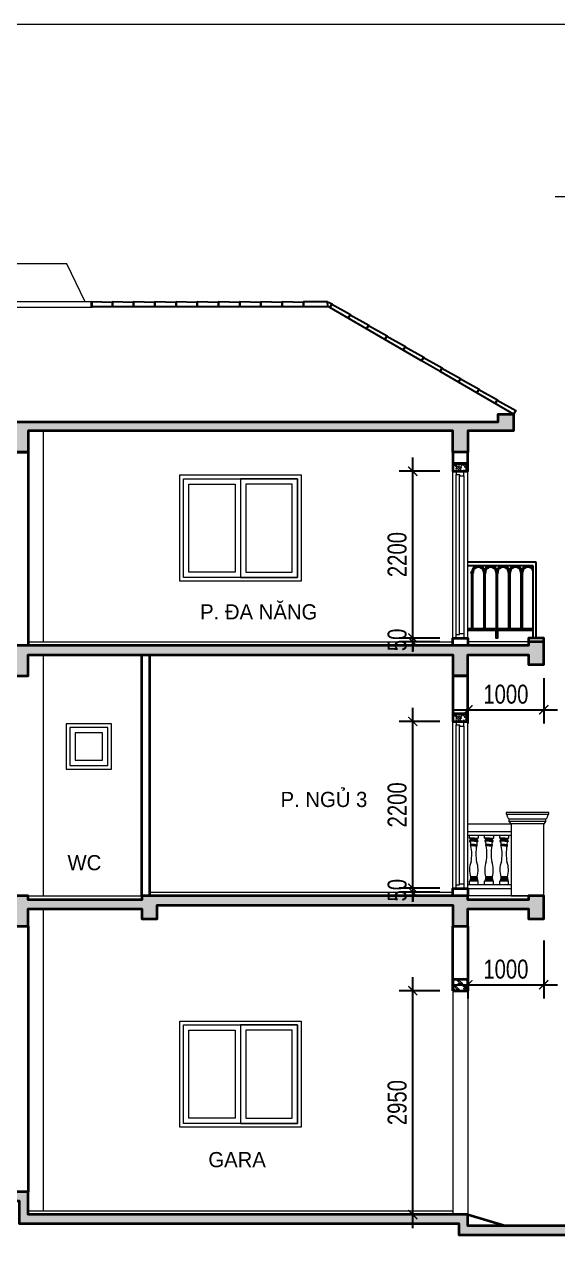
# Model space of a CAD drawing. Header units: millimetres. Extents: x 33748 to 451939, y -263262 to 62681.
# Drawn here: x 415701 to 422734, y -246383 to -230322 of the extents above; entities that cross this region are included whole.
import ezdxf

# ---------------------------------------------------------------- set-up
doc = ezdxf.new("R2010")
doc.units = ezdxf.units.MM
doc.header["$PDMODE"] = 98
doc.layers.get('Defpoints').update_dxf_attribs({"color": 202, "lineweight": 13})
for name, color, linetype, lineweight in [('-CONCRETE', 1, 'Continuous', 35), ('-DOOR', 137, 'Continuous', 9), ('-HATCH', 8, 'Continuous', 5), ('-LINE1', 7, 'Continuous', 18), ('-LINE2', 252, 'Continuous', 9), ('-WALL', 4, 'Continuous', 35), ('A72', 9, 'Continuous', 5)]:
    doc.layers.add(name, color=color, linetype=linetype, lineweight=lineweight)
for name, color, linetype in [('-HATCH CONCRETE', 54, 'Continuous'), ('12. NET DIM', 9, 'Continuous'), ('13. NET HATCH', 252, 'Continuous'), ('TEXT25', 2, 'Continuous')]:
    doc.layers.add(name, color=color, linetype=linetype)
doc.styles.add('AVANH', font='', dxfattribs={"width": 0.8})
doc.styles.add('SVN_AVO_thuong', font='')
doc.styles.add('X-ALL-SECTION$0$ROMANS', font='arial.ttf')
doc.styles.get('AVANH').set_extended_font_data('.VnAvantH')
doc.styles.get('SVN_AVO_thuong').set_extended_font_data('SVN-Avo')
doc.dimstyles.new('C_100A3', dxfattribs={"dimscale": 100, "dimtxt": 2.5, "dimasz": 1.2, "dimexe": 1.8, "dimexo": 0, "dimgap": 0.75, "dimtad": 1, "dimdec": 0, "dimzin": 0, "dimdsep": 46, "dimtxsty": 'AVANH', "dimblk": 'ARCHTICK', "dimcen": 0, "dimdle": 1.8, "dimclrd": 256, "dimclre": 256, "dimclrt": 7, "dimadec": 0, "dimazin": 0, "dimtfac": 0.0001, "dimtdec": 0, "dimtix": 1, "dimtmove": 2, "dimatfit": 3, "dimldrblk": 'ARCHTICK', "dimfxl": 1.8, "dimtolj": 1, "dimtzin": 0, "dimarcsym": 0})
doc.dimstyles.new('X-ALL-SECTION$0$ARROWS', dxfattribs={"dimscale": 100, "dimtxt": 2, "dimasz": 1, "dimexe": 2, "dimexo": 5, "dimgap": 1, "dimtad": 1, "dimdec": 0, "dimzin": 0, "dimdsep": 46, "dimtxsty": 'X-ALL-SECTION$0$ROMANS', "dimblk": 'X-ALL-SECTION$0$ARROWS', "dimcen": 0, "dimclrd": 256, "dimclre": 256, "dimclrt": 256, "dimazin": 0, "dimtfac": 0.5, "dimtdec": 0, "dimtofl": 0, "dimtmove": 2, "dimatfit": 3, "dimldrblk": 'X-ALL-SECTION$0$ARROWS', "dimfxl": 1, "dimtolj": 1, "dimtzin": 0, "dimlwd": -1, "dimlwe": -1, "dimarcsym": 0})

# ---------------------------------------------------------------- blocks, each defined once
blk = doc.blocks.new('cot lan can')
blk.add_line((-67, 1080), (-57, 1080))
for points in [[(-67, 1080), (-67, 1100), (497, 1100), (497, 1080), (-67, 1080)], [(-29, 1010), (-33, 1015), (-36, 1020), (-40, 1025), (-43, 1031), (-46, 1036), (-49, 1042), (-51, 1048), (-53, 1055), (-54, 1061), (-56, 1067), (-57, 1074), (-57, 1080)], [(-29, 980), (-29, 1010), (459, 1010), (459, 980)], [(-11, 956), (-12, 959), (-13, 962), (-14, 965), (-16, 967), (-18, 970), (-18, 971), (-19, 972), (-22, 974), (-24, 976), (-26, 978), (-29, 980), (459, 980), (456, 978), (454, 976), (452, 974), (449, 972), (448, 970), (446, 967), (444, 965), (443, 962), (442, 959), (441, 956), (440, 953), (440, 950), (430, 950)], [(487, 1080), (487, 1074), (486, 1067), (484, 1061), (483, 1055), (481, 1048), (479, 1042), (476, 1036), (473, 1031), (470, 1025), (466, 1020), (463, 1015), (459, 1010)], [(0, 950), (-10, 950), (-10, 953), (-11, 956)]]:
    blk.add_lwpolyline(points)
blk.add_lwpolyline([(430, 950), (430, 0), (0, 0), (0, 950)], close=True)
blk = doc.blocks.new('*U563')
at = {"ltscale": 200}
for points in [[(0, 100), (0, 0)], [(45, 100), (2155, 100)], [(45, 60), (2155, 60)], [(2140, 0), (60, 0)], [(2200, 100), (2200, 0)]]:
    blk.add_lwpolyline(points, dxfattribs=at)
for points in [[(0, 100), (45, 100), (45, 60), (60, 60), (60, 0), (0, 0)], [(2200, 100), (2155, 100), (2155, 60), (2140, 60), (2140, 0), (2200, 0)]]:
    blk.add_lwpolyline(points, close=True, dxfattribs=at)
blk = doc.blocks.new('X-ALL-SECTION$0$ARROWS')
blk.add_line((-1, 0), (0, 0))
at = {"const_width": 0.35}
blk.add_lwpolyline([(-1, -1), (0, 0), (-1, 1)], dxfattribs=at)
blk = doc.blocks.new('_ARCHTICK')
at = {"const_width": 0.15}
blk.add_lwpolyline([(-0.5, -0.5), (0.5, 0.5)], dxfattribs=at)
blk = doc.blocks.new('*D1144')
at = {"layer": '12. NET DIM', "lineweight": -2, "transparency": 16777216}
for p, q in [((420823, -246192), (420823, -242882)), ((421179, -243062), (420643, -243062)), ((421179, -246012), (420643, -246012))]:
    blk.add_line(p, q, dxfattribs=at)
at = {"layer": 'Defpoints', "color": 0, "transparency": 16777216}
for p in [(420823, -243062), (421179, -243062), (421179, -246012)]:
    blk.add_point(p, dxfattribs=at)
at = {"layer": '12. NET DIM', "lineweight": -2, "transparency": 16777216, "xscale": 120, "yscale": 120, "zscale": 120}
for p, rotation in [((420823, -243062), 90), ((420823, -246012), 270)]:
    blk.add_blockref('_ARCHTICK', p, dxfattribs=dict(at, rotation=rotation))
at = {"layer": '12. NET DIM', "color": 7, "transparency": 16777216, "insert": (420618, -244537), "char_height": 250, "attachment_point": 5, "rotation": 90, "style": 'AVANH'}
blk.add_mtext('\\A1;2950', dxfattribs=at)
blk = doc.blocks.new('*D1145')
at = {"layer": '12. NET DIM', "lineweight": -2, "transparency": 16777216}
for p, q in [((421179, -241712), (420643, -241712)), ((420823, -241712), (420823, -241592)), ((420823, -241762), (420823, -241712)), ((421179, -241762), (420643, -241762)), ((420823, -241762), (420823, -241882))]:
    blk.add_line(p, q, dxfattribs=at)
at = {"layer": 'Defpoints', "color": 0, "transparency": 16777216}
for p in [(420823, -241712), (421179, -241712), (421179, -241762)]:
    blk.add_point(p, dxfattribs=at)
at = {"layer": '12. NET DIM', "lineweight": -2, "transparency": 16777216, "xscale": 120, "yscale": 120, "zscale": 120}
for p, rotation in [((420823, -241712), 270), ((420823, -241762), 90)]:
    blk.add_blockref('_ARCHTICK', p, dxfattribs=dict(at, rotation=rotation))
at = {"layer": '12. NET DIM', "color": 7, "transparency": 16777216, "insert": (420618, -241737), "char_height": 250, "attachment_point": 5, "rotation": 90, "style": 'AVANH'}
blk.add_mtext('\\A1;50', dxfattribs=at)
blk = doc.blocks.new('*D1146')
at = {"layer": '12. NET DIM', "lineweight": -2, "transparency": 16777216}
for p, q in [((420823, -241892), (420823, -239332)), ((421179, -239512), (420643, -239512)), ((421179, -241712), (420643, -241712))]:
    blk.add_line(p, q, dxfattribs=at)
at = {"layer": 'Defpoints', "color": 0, "transparency": 16777216}
for p in [(420823, -239512), (421179, -239512), (421179, -241712)]:
    blk.add_point(p, dxfattribs=at)
at = {"layer": '12. NET DIM', "lineweight": -2, "transparency": 16777216, "xscale": 120, "yscale": 120, "zscale": 120}
for p, rotation in [((420823, -239512), 90), ((420823, -241712), 270)]:
    blk.add_blockref('_ARCHTICK', p, dxfattribs=dict(at, rotation=rotation))
at = {"layer": '12. NET DIM', "color": 7, "transparency": 16777216, "insert": (420618, -240612), "char_height": 250, "attachment_point": 5, "rotation": 90, "style": 'AVANH'}
blk.add_mtext('\\A1;2200', dxfattribs=at)
blk = doc.blocks.new('*D1147')
at = {"layer": '12. NET DIM', "lineweight": -2, "transparency": 16777216}
for p, q in [((420823, -238412), (420823, -238292)), ((421179, -238412), (420643, -238412)), ((421179, -238462), (420643, -238462)), ((420823, -238462), (420823, -238412)), ((420823, -238462), (420823, -238582))]:
    blk.add_line(p, q, dxfattribs=at)
at = {"layer": 'Defpoints', "color": 0, "transparency": 16777216}
for p in [(420823, -238412), (421179, -238412), (421179, -238462)]:
    blk.add_point(p, dxfattribs=at)
at = {"layer": '12. NET DIM', "lineweight": -2, "transparency": 16777216, "xscale": 120, "yscale": 120, "zscale": 120}
for p, rotation in [((420823, -238412), 270), ((420823, -238462), 90)]:
    blk.add_blockref('_ARCHTICK', p, dxfattribs=dict(at, rotation=rotation))
at = {"layer": '12. NET DIM', "color": 7, "transparency": 16777216, "insert": (420618, -238437), "char_height": 250, "attachment_point": 5, "rotation": 90, "style": 'AVANH'}
blk.add_mtext('\\A1;50', dxfattribs=at)
blk = doc.blocks.new('*D1148')
at = {"layer": '12. NET DIM', "lineweight": -2, "transparency": 16777216}
for p, q in [((420823, -238592), (420823, -236032)), ((421179, -236212), (420643, -236212)), ((421179, -238412), (420643, -238412))]:
    blk.add_line(p, q, dxfattribs=at)
at = {"layer": 'Defpoints', "color": 0, "transparency": 16777216}
for p in [(420823, -236212), (421179, -236212), (421179, -238412)]:
    blk.add_point(p, dxfattribs=at)
at = {"layer": '12. NET DIM', "lineweight": -2, "transparency": 16777216, "xscale": 120, "yscale": 120, "zscale": 120}
for p, rotation in [((420823, -236212), 90), ((420823, -238412), 270)]:
    blk.add_blockref('_ARCHTICK', p, dxfattribs=dict(at, rotation=rotation))
at = {"layer": '12. NET DIM', "color": 7, "transparency": 16777216, "insert": (420618, -237312), "char_height": 250, "attachment_point": 5, "rotation": 90, "style": 'AVANH'}
blk.add_mtext('\\A1;2200', dxfattribs=at)
blk = doc.blocks.new('*D1149')
at = {"layer": '12. NET DIM', "lineweight": -2, "transparency": 16777216}
for p, q in [((421551, -238943), (421551, -239538)), ((422551, -238943), (422551, -239538)), ((421371, -239358), (422731, -239358))]:
    blk.add_line(p, q, dxfattribs=at)
at = {"layer": 'Defpoints', "color": 0, "transparency": 16777216}
for p in [(421551, -238943), (422551, -238943), (422551, -239358)]:
    blk.add_point(p, dxfattribs=at)
at = {"layer": '12. NET DIM', "lineweight": -2, "transparency": 16777216, "xscale": 120, "yscale": 120, "zscale": 120, "rotation": 180}
blk.add_blockref('_ARCHTICK', (421551, -239358), dxfattribs=at)
at = {"layer": '12. NET DIM', "lineweight": -2, "transparency": 16777216, "xscale": 120, "yscale": 120, "zscale": 120}
blk.add_blockref('_ARCHTICK', (422551, -239358), dxfattribs=at)
at = {"layer": '12. NET DIM', "color": 7, "transparency": 16777216, "insert": (422051, -239154), "char_height": 250, "attachment_point": 5, "style": 'AVANH'}
blk.add_mtext('\\A1;1000', dxfattribs=at)
blk = doc.blocks.new('*D1150')
at = {"layer": '12. NET DIM', "lineweight": -2, "transparency": 16777216}
for p, q in [((421551, -242399), (421551, -243163)), ((422551, -242399), (422551, -243163)), ((421371, -242983), (422731, -242983))]:
    blk.add_line(p, q, dxfattribs=at)
at = {"layer": 'Defpoints', "color": 0, "transparency": 16777216}
for p in [(421551, -242399), (422551, -242399), (422551, -242983)]:
    blk.add_point(p, dxfattribs=at)
at = {"layer": '12. NET DIM', "lineweight": -2, "transparency": 16777216, "xscale": 120, "yscale": 120, "zscale": 120, "rotation": 180}
blk.add_blockref('_ARCHTICK', (421551, -242983), dxfattribs=at)
at = {"layer": '12. NET DIM', "lineweight": -2, "transparency": 16777216, "xscale": 120, "yscale": 120, "zscale": 120}
blk.add_blockref('_ARCHTICK', (422551, -242983), dxfattribs=at)
at = {"layer": '12. NET DIM', "color": 7, "transparency": 16777216, "insert": (422051, -242779), "char_height": 250, "attachment_point": 5, "style": 'AVANH'}
blk.add_mtext('\\A1;1000', dxfattribs=at)

msp = doc.modelspace()

# ---------------------------------------------------------------- hatches: boundary and pattern name
at = {"layer": '-HATCH'}
h = msp.add_hatch(dxfattribs=at)
h.set_pattern_fill('CHAU-02', color=256, scale=20, pattern_type=2)
h.set_pattern_definition([(50, (0, -116327.86), (143.452037, -12.550427), [15, -165]), (355, (0, -116327.86), (-27.750267, 150.438427), [12, -132]), (100.4514, (11.95, -116328.9), (115.701876, 137.88791), [12.74804, -140.228422]), (46.1842, (0, -116287.86), (213.44821, -33.1038), [22.5, -247.5]), (96.6356, (17.79, -116290.62), (186.93254, 194.82357), [19.12206, -210.3426]), (351.1842, (0, -116287.86), (186.93239, 194.82372), [18, -198]), (21, (20, -116297.86), (119.38141, -80.523778), [15, -165]), (226, (20, -116297.86), (134.376424, -73.10796), [12, -132]), (71.4514, (29.95, -116304.57), (168.044526, 64.5061), [12.74804, -140.228422]), (67.5, (0, -116327.856), (-31.1832367, 58.8748924), [0, -130.4, 0, -134, 0, -132.5]), (4.5, (0, -116327.856), (56.670185, 76.020638), [0, -76.4, 0, -127.4, 0, -50.5]), (327.5, (-44.6, -116327.856), (106.764487, -4.5109743), [0, -50, 0, -156, 0, -207]), (317.5, (-64.6, -116327.86), (116.637234, 20.020996), [0, -65, 0, -103.6, 0, -147]), (315, (0, -116327.86), (60.104076, 60.104076), []), (315, (0, -116303.36), (60.104076, 60.104076), [])])
h.paths.add_polyline_path([(421950.9, -235562.4), (421950.9, -235462.4), (422150.9, -235462.4), (422150.9, -235682.4), (421550.9, -235682.4), (421550.9, -235962.4), (421350.9, -235962.4), (421350.9, -235682.4), (415750.9, -235682.4), (415750.9, -235962.4), (415550.9, -235962.4), (415550.9, -235682.4), (411950.9, -235682.4), (411950.9, -235962.4), (411750.9, -235962.4), (411750.9, -235682.4), (408250.6, -235682.4), (408250.6, -235962.4), (408050.6, -235962.4), (408050.6, -235682.4), (407450.6, -235682.4), (407450.6, -235462.4), (407650.7, -235462.4), (407650.7, -235562.4)])
h.paths.add_polyline_path([(411950.9, -241812.4), (408050.6, -241812.4), (408050.6, -242212.4), (408250.6, -242212.4), (408250.6, -241932.4), (411750.9, -241932.4), (411750.9, -242212.4), (411950.9, -242212.4), (411950.9, -241932.4), (415550.9, -241932.4), (415550.9, -242212.4), (415750.9, -242212.4), (415750.9, -241982.4), (417250.9, -241982.4), (417250.9, -242112.4), (417450.9, -242112.4), (417450.9, -241932.4), (421350.9, -241932.4), (421350.9, -242212.4), (421550.9, -242212.4), (421550.9, -241982.4), (422350.9, -241982.4), (422350.9, -242112.4), (422550.9, -242112.4), (422550.9, -241812.4), (422350.9, -241812.4), (422350.9, -241862.4), (421550.9, -241862.4), (421550.9, -241812.4), (417250.9, -241812.4), (417250.9, -241862.4), (415750.9, -241862.4), (415750.9, -241812.4)])
h.paths.add_polyline_path([(426050.6, -246162.4), (421550.9, -246162.4), (421550.9, -246012.4), (415750.9, -246012.4), (415750.9, -245712.4), (408050.6, -245712.4), (408050.6, -245762.4), (406050.6, -245762.4), (406050.6, -245882.4), (408170.6, -245882.4), (408170.6, -245832.4), (415630.9, -245832.4), (415630.9, -246132.4), (421430.9, -246132.4), (421430.9, -246282.4), (426050.6, -246282.4)])
edge = h.paths.add_edge_path()
edge.add_line((415550.9, -238512.4), (410550.9, -238512.4))
edge.add_line((410550.9, -238512.4), (410550.9, -238562.4))
edge.add_line((410550.9, -238562.4), (408250.6, -238562.4))
edge.add_line((408250.6, -238562.4), (408250.6, -238512.4))
edge.add_line((408250.6, -238512.4), (408050.6, -238512.4))
edge.add_line((408050.6, -238512.4), (408050.6, -238912.4))
edge.add_line((408050.6, -238912.4), (408250.6, -238912.4))
edge.add_line((408250.6, -238912.4), (408250.6, -238682.4))
edge.add_line((408250.6, -238682.4), (410670.9, -238682.4))
edge.add_line((410670.9, -238682.4), (410670.9, -238632.4))
edge.add_line((410670.9, -238632.4), (411750.9, -238632.4))
edge.add_line((411750.9, -238632.4), (411750.9, -238912.4))
edge.add_line((411750.9, -238912.4), (411950.9, -238912.4))
edge.add_line((411950.9, -238912.4), (411950.9, -238632.4))
edge.add_line((411950.9, -238632.4), (415550.9, -238632.4))
edge.add_line((415550.9, -238632.4), (415550.9, -238912.4))
edge.add_line((415550.9, -238912.4), (415750.9, -238912.4))
edge.add_line((415750.9, -238912.4), (415750.9, -238632.4))
edge.add_line((415750.9, -238632.4), (421350.9, -238632.4))
edge.add_line((421350.9, -238632.4), (421350.9, -238912.4))
edge.add_line((421350.9, -238912.4), (421550.9, -238912.4))
edge.add_line((421550.9, -238912.4), (421550.9, -238632.4))
edge.add_line((421550.9, -238632.4), (422350.9, -238632.4))
edge.add_line((422350.9, -238632.4), (422350.9, -238762.4))
edge.add_line((422350.9, -238762.4), (422550.9, -238762.4))
edge.add_line((422550.9, -238762.4), (422550.9, -238462.4))
edge.add_line((422550.9, -238462.4), (422350.9, -238462.4))
edge.add_line((422350.9, -238462.4), (422350.9, -238512.4))
edge.add_line((422350.9, -238512.4), (415550.9, -238512.4))
h = msp.add_hatch(dxfattribs=at)
h.set_pattern_fill('CHAU-02', color=256, scale=20, pattern_type=2)
h.set_pattern_definition([(50, (109478.12, -208412.48), (143.452037, -12.550427), [15, -165]), (355, (109478.12, -208412.48), (-27.75027, 150.43843), [12, -132]), (100.4514, (109490.07, -208413.52), (115.701876, 137.88791), [12.74804, -140.22842]), (46.1842, (109478.12, -208372.48), (213.44821, -33.1038), [22.5, -247.5]), (96.6356, (109495.9, -208375.24), (186.93254, 194.82357), [19.12206, -210.3426]), (351.1842, (109478.12, -208372.48), (186.93239, 194.82372), [18, -198]), (21, (109498.12, -208382.48), (119.38141, -80.52378), [15, -165]), (226, (109498.12, -208382.48), (134.376424, -73.10796), [12, -132]), (71.4514, (109508.06, -208389.19), (168.044526, 64.5061), [12.74804, -140.22842]), (67.5, (109478.116, -208412.477), (-31.183237, 58.874892), [0, -130.4, 0, -134, 0, -132.5]), (4.5, (109478.116, -208412.48), (56.670185, 76.020638), [0, -76.4, 0, -127.4, 0, -50.5]), (327.5, (109433.516, -208412.477), (106.764487, -4.510974), [0, -50, 0, -156, 0, -207]), (317.5, (109413.52, -208412.48), (116.637234, 20.020996), [0, -65, 0, -103.6, 0, -147]), (315, (109478.116, -208412.48), (60.104076, 60.104076), []), (315, (109478.116, -208387.98), (60.104076, 60.104076), [])])
h.paths.add_polyline_path([(421350.9, -236112.4), (421551.3, -236112.4), (421551.3, -236212.4), (421350.9, -236212.4)])
h = msp.add_hatch(dxfattribs=at)
h.set_pattern_fill('CHAU-02', color=256, scale=20, pattern_type=2)
h.set_pattern_definition([(50, (109478.12, -211712.48), (143.452037, -12.550427), [15, -165]), (355, (109478.12, -211712.48), (-27.75027, 150.43843), [12, -132]), (100.4514, (109490.07, -211713.52), (115.701876, 137.88791), [12.74804, -140.22842]), (46.1842, (109478.12, -211672.48), (213.44821, -33.1038), [22.5, -247.5]), (96.6356, (109495.9, -211675.24), (186.93254, 194.82357), [19.12206, -210.3426]), (351.1842, (109478.12, -211672.48), (186.93239, 194.82372), [18, -198]), (21, (109498.12, -211682.48), (119.38141, -80.52378), [15, -165]), (226, (109498.12, -211682.48), (134.376424, -73.10796), [12, -132]), (71.4514, (109508.06, -211689.19), (168.044526, 64.5061), [12.74804, -140.22842]), (67.5, (109478.116, -211712.477), (-31.183237, 58.874892), [0, -130.4, 0, -134, 0, -132.5]), (4.5, (109478.116, -211712.48), (56.670185, 76.020638), [0, -76.4, 0, -127.4, 0, -50.5]), (327.5, (109433.516, -211712.477), (106.764487, -4.510974), [0, -50, 0, -156, 0, -207]), (317.5, (109413.52, -211712.48), (116.637234, 20.020996), [0, -65, 0, -103.6, 0, -147]), (315, (109478.116, -211712.48), (60.104076, 60.104076), []), (315, (109478.116, -211687.98), (60.104076, 60.104076), [])])
h.paths.add_polyline_path([(421350.9, -239412.4), (421551.3, -239412.4), (421551.3, -239512.4), (421350.9, -239512.4)])
h = msp.add_hatch(dxfattribs=at)
h.set_pattern_fill('CHAU-02', color=256, scale=20, pattern_type=2)
h.set_pattern_definition([(50, (111766.81, -212164.91), (143.452037, -12.550427), [15, -165]), (355, (111766.81, -212164.91), (-27.75027, 150.43843), [12, -132]), (100.4514, (111778.76, -212165.96), (115.701876, 137.88791), [12.74804, -140.22842]), (46.1842, (111766.81, -212124.91), (213.44821, -33.1038), [22.5, -247.5]), (96.6356, (111784.6, -212127.67), (186.93254, 194.82357), [19.12206, -210.3426]), (351.1842, (111766.8, -212124.91), (186.93239, 194.82372), [18, -198]), (21, (111786.81, -212134.91), (119.38141, -80.52378), [15, -165]), (226, (111786.81, -212134.91), (134.376424, -73.10796), [12, -132]), (71.4514, (111796.76, -212141.62), (168.044526, 64.5061), [12.74804, -140.22842]), (67.5, (111766.81, -212164.91), (-31.183237, 58.874892), [0, -130.4, 0, -134, 0, -132.5]), (4.5, (111766.81, -212164.91), (56.670185, 76.020638), [0, -76.4, 0, -127.4, 0, -50.5]), (327.5, (111722.21, -212164.91), (106.764487, -4.510974), [0, -50, 0, -156, 0, -207]), (317.5, (111702.21, -212164.91), (116.637234, 20.020996), [0, -65, 0, -103.6, 0, -147]), (315, (111766.81, -212164.91), (60.104076, 60.104076), []), (315, (111766.81, -212140.41), (60.104076, 60.104076), [])])
h.paths.add_polyline_path([(421550.9, -242912.4), (421350.9, -242912.4), (421350.9, -243062.4), (421550.9, -243062.4)])

# ---------------------------------------------------------------- linework, layer by layer
at = {"layer": '-CONCRETE'}
for p, q in [((421350.9, -243062.4, 0), (421350.9, -242912.4, 0)), ((421550.9, -242912.4, 0), (421550.9, -243062.4, 0))]:
    msp.add_line(p, q, dxfattribs=at)
for points in [[(407650.7, -235562.4), (421950.9, -235562.4), (421950.9, -235562.4), (421950.9, -235562.4), (421950.9, -235562.4), (421950.9, -235462.4), (422150.9, -235462.4), (422150.9, -235682.4), (421550.9, -235682.4), (421550.9, -235962.4), (421350.9, -235962.4), (421350.9, -235682.4), (415750.9, -235682.4), (415750.9, -235962.4), (415550.9, -235962.4)], [(415550.9, -238912.4), (415750.9, -238912.4), (415750.9, -238632.4), (421350.9, -238632.4), (421350.9, -238912.4), (421550.9, -238912.4), (421550.9, -238632.4), (422350.9, -238632.4), (422350.9, -238762.4), (422550.9, -238762.4), (422550.9, -238462.4), (422350.9, -238462.4), (422350.9, -238512.4), (415550.9, -238512.4)], [(415550.9, -242212.4), (415750.9, -242212.4), (415750.9, -241982.4), (417250.9, -241982.4), (417250.9, -242112.4), (417450.9, -242112.4), (417450.9, -241932.4), (421350.9, -241932.4), (421350.9, -242212.4), (421550.9, -242212.4), (421550.9, -241982.4), (422350.9, -241982.4), (422350.9, -242112.4), (422550.9, -242112.4), (422550.9, -241812.4), (422350.9, -241812.4), (422350.9, -241862.4), (421550.9, -241862.4), (421550.9, -241812.4), (417250.9, -241812.4), (417250.9, -241862.4), (415750.9, -241862.4), (415750.9, -241812.4), (411950.9, -241812.4)]]:
    msp.add_lwpolyline(points, dxfattribs=at)
for points in [[(421551.3, -236112.4), (421350.9, -236112.4), (421350.9, -236212.4), (421551.3, -236212.4)], [(421551.3, -239412.4), (421350.9, -239412.4), (421350.9, -239512.4), (421551.3, -239512.4)], [(426050.6, -246162.4), (421550.9, -246162.4), (421550.9, -246012.4), (415750.9, -246012.4), (415750.9, -245712.4), (408050.6, -245712.4), (408050.6, -245762.4), (406050.6, -245762.4), (406050.6, -245882.4), (408170.6, -245882.4), (408170.6, -245832.4), (415630.9, -245832.4), (415630.9, -246132.4), (421430.9, -246132.4), (421430.9, -246282.4), (426050.6, -246282.4)]]:
    msp.add_lwpolyline(points, close=True, dxfattribs=at)
at = {"layer": '-CONCRETE', "elevation": 0}
msp.add_lwpolyline([(421350.9, -243062.4), (421550.9, -243062.4), (421550.9, -242912.4), (421350.9, -242912.4)], close=True, dxfattribs=at)
at = {"layer": '-DOOR'}
for p, q in [((421350.9, -238412.4), (421350.9, -236212.4)), ((421550.9, -238412.4), (421551.3, -236212.4)), ((421350.9, -241712.4), (421350.9, -239512.4)), ((421550.9, -241712.4), (421551.3, -239512.4)), ((421350.9, -243062.4, 0), (421350.9, -246012.4)), ((421550.9, -243062.4, 0), (421550.9, -246012.4))]:
    msp.add_line(p, q, dxfattribs=at)
for points in [[(417750.9, -236262.4), (419350.9, -236262.4), (419350.9, -237662.4), (417750.9, -237662.4)], [(417800.9, -236312.4), (419300.9, -236312.4), (419300.9, -237612.4), (417800.9, -237612.4)], [(417800.9, -236312.4), (418550.9, -236312.4), (418550.9, -237612.4), (417800.9, -237612.4)], [(417870.9, -236382.4), (418480.9, -236382.4), (418480.9, -237542.4), (417870.9, -237542.4)], [(419300.9, -236312.4), (418550.9, -236312.4), (418550.9, -237612.4), (419300.9, -237612.4)], [(419230.9, -236382.4), (418620.9, -236382.4), (418620.9, -237542.4), (419230.9, -237542.4)], [(416250.9, -240142.4), (416850.9, -240142.4), (416850.9, -239542.4), (416250.9, -239542.4)], [(416300.9, -240092.4), (416800.9, -240092.4), (416800.9, -239592.4), (416300.9, -239592.4)], [(416370.9, -240022.4), (416730.9, -240022.4), (416730.9, -239662.4), (416370.9, -239662.4)], [(417750.9, -243462.4), (419350.9, -243462.4), (419350.9, -244862.4), (417750.9, -244862.4)], [(417800.9, -243512.4), (419300.9, -243512.4), (419300.9, -244812.4), (417800.9, -244812.4)], [(417800.9, -243512.4), (418550.9, -243512.4), (418550.9, -244812.4), (417800.9, -244812.4)], [(417870.9, -243582.4), (418480.9, -243582.4), (418480.9, -244742.4), (417870.9, -244742.4)], [(419300.9, -243512.4), (418550.9, -243512.4), (418550.9, -244812.4), (419300.9, -244812.4)], [(419230.9, -243582.4), (418620.9, -243582.4), (418620.9, -244742.4), (419230.9, -244742.4)]]:
    msp.add_lwpolyline(points, close=True, dxfattribs=at)
at = {"layer": '-HATCH'}
for p, q in [((421570.4, -241052.3), (421570.4, -241012.4)), ((421636, -241052.3), (421570.4, -241052.3)), ((421636, -241062.3), (421586.4, -241062.3)), ((421587.4, -241062.3), (421587.4, -241065.4)), ((421636, -241065.3), (421588, -241065.3)), ((421636, -241073.3), (421588, -241073.3)), ((421588, -241073.3), (421588, -241076.3)), ((421636, -241076.3), (421588, -241076.3)), ((421636, -241052.3), (421686, -241052.3)), ((421636, -241062.3), (421670, -241062.3)), ((421636, -241065.3), (421668.3, -241065.3)), ((421636, -241073.3), (421668.3, -241073.3)), ((421636, -241076.3), (421668.3, -241076.3)), ((421668.3, -241073.3), (421668.3, -241076.3)), ((421669, -241062.3), (421669, -241065.4)), ((421770.4, -241052.3), (421770.4, -241012.4)), ((421836, -241052.3), (421770.4, -241052.3)), ((421836, -241062.3), (421786.4, -241062.3)), ((421787.4, -241062.3), (421787.4, -241065.4)), ((421836, -241065.3), (421788, -241065.3)), ((421836, -241073.3), (421788, -241073.3)), ((421788, -241073.3), (421788, -241076.3)), ((421836, -241076.3), (421788, -241076.3)), ((421836, -241052.3), (421886, -241052.3)), ((421836, -241062.3), (421870, -241062.3)), ((421836, -241065.3), (421868.4, -241065.3)), ((421836, -241073.3), (421868.4, -241073.3)), ((421836, -241076.3), (421868.4, -241076.3)), ((421868.4, -241073.3), (421868.4, -241076.3)), ((421869, -241062.3), (421869, -241065.4)), ((421970.4, -241052.3), (421970.4, -241012.4)), ((422036, -241052.3), (421970.4, -241052.3)), ((422036, -241062.3), (421986.4, -241062.3)), ((421987.4, -241062.3), (421987.4, -241065.4)), ((422036, -241065.3), (421988, -241065.3)), ((422036, -241073.3), (421988, -241073.3)), ((421988, -241073.3), (421988, -241076.3)), ((422036, -241076.3), (421988, -241076.3)), ((422036, -241052.3), (422086, -241052.3)), ((422036, -241062.3), (422070, -241062.3)), ((422036, -241065.3), (422068.4, -241065.3)), ((422036, -241073.3), (422068.4, -241073.3)), ((422036, -241076.3), (422068.4, -241076.3)), ((422068.4, -241073.3), (422068.4, -241076.3)), ((422069, -241062.3), (422069, -241065.4)), ((421636, -241092.3), (421572, -241092.3)), ((421636, -241136.3), (421588, -241136.3)), ((421636, -241148.3), (421588, -241148.3)), ((421636, -241152.3), (421590.3, -241152.3)), ((421636, -241092.3), (421684.3, -241092.3)), ((421636, -241136.3), (421668.3, -241136.3)), ((421636, -241148.3), (421668.3, -241148.3)), ((421636, -241152.3), (421666.1, -241152.3)), ((421836, -241092.3), (421772, -241092.3)), ((421836, -241136.3), (421788, -241136.3)), ((421836, -241148.3), (421788, -241148.3)), ((421836, -241152.3), (421790.3, -241152.3)), ((421836, -241092.3), (421884.4, -241092.3)), ((421836, -241136.3), (421868.4, -241136.3)), ((421836, -241148.3), (421868.4, -241148.3)), ((421836, -241152.3), (421866.1, -241152.3)), ((422036, -241092.3), (421972, -241092.3)), ((422036, -241136.3), (421988, -241136.3)), ((422036, -241148.3), (421988, -241148.3)), ((422036, -241152.3), (421990.3, -241152.3)), ((422036, -241092.3), (422084.4, -241092.3)), ((422036, -241136.3), (422068.4, -241136.3)), ((422036, -241148.3), (422068.4, -241148.3)), ((422036, -241152.3), (422066.1, -241152.3)), ((421686, -241616), (421570.4, -241616)), ((421570.4, -241662.4), (421570.4, -241616)), ((421570.4, -241662.4), (421636, -241662.4)), ((421672, -241562), (421586.4, -241562)), ((421672, -241570), (421586.4, -241570)), ((421672, -241578), (421586.4, -241578)), ((421672, -241586), (421586.4, -241586)), ((421672, -241602), (421586.4, -241602)), ((421670, -241606), (421586.4, -241606)), ((421587.4, -241602), (421587.4, -241606)), ((421636, -241662.4), (421686, -241662.4)), ((421669, -241602), (421669, -241606)), ((421686, -241662.4), (421686, -241616)), ((421886, -241616), (421770.4, -241616)), ((421770.4, -241662.4), (421770.4, -241616)), ((421770.4, -241662.4), (421836, -241662.4)), ((421872, -241562), (421786.4, -241562)), ((421872, -241570), (421786.4, -241570)), ((421872, -241578), (421786.4, -241578)), ((421872, -241586), (421786.4, -241586)), ((421872, -241602), (421786.4, -241602)), ((421870, -241606), (421786.4, -241606)), ((421787.4, -241602), (421787.4, -241606)), ((421836, -241662.4), (421886, -241662.4)), ((421869, -241602), (421869, -241606)), ((421886, -241662.4), (421886, -241616)), ((422086, -241616), (421970.4, -241616)), ((421970.4, -241662.4), (421970.4, -241616)), ((421970.4, -241662.4), (422036, -241662.4)), ((422072, -241562), (421986.4, -241562)), ((422072, -241570), (421986.4, -241570)), ((422072, -241578), (421986.4, -241578)), ((422072, -241586), (421986.4, -241586)), ((422072, -241602), (421986.4, -241602)), ((422070, -241606), (421986.4, -241606)), ((421987.4, -241602), (421987.4, -241606)), ((422036, -241662.4), (422086, -241662.4)), ((422069, -241602), (422069, -241606)), ((422086, -241662.4), (422086, -241616))]:
    msp.add_line(p, q, dxfattribs=at)
for points in [[(421551.1, -240862.4), (422120.9, -240862.4)], [(421551.1, -240962.4), (422120.9, -240962.4)], [(421551.1, -241012.4), (422120.9, -241012.4)], [(421570.4, -241012.4), (421686, -241012.4), (421686, -241052.3)], [(421770.4, -241012.4), (421886, -241012.4), (421886, -241052.3)], [(421970.4, -241012.4), (422086, -241012.4), (422086, -241052.3)], [(421551.1, -241662.4), (422120.9, -241662.4)], [(421551.1, -241712.4), (422120.9, -241712.4)]]:
    msp.add_lwpolyline(points, dxfattribs=at)
for centre, radius, start, end in [((421585.8, -241045.5), 16.8, 203.9086, 272.08063), ((421588, -241092.3), 16, 81.51603, 180), ((421588, -241069.3), 4, 90, 270), ((421668.3, -241092.3), 16, 0, 98.48397), ((421668.3, -241069.3), 4, 270, 90), ((421670.6, -241045.5), 16.8, 267.91937, 336.0914), ((421785.8, -241045.5), 16.8, 203.9086, 272.08063), ((421788, -241092.3), 16, 81.51603, 180), ((421788, -241069.3), 4, 90, 270), ((421868.4, -241092.3), 16, 0, 98.48397), ((421868.4, -241069.3), 4, 270, 90), ((421870.6, -241045.5), 16.8, 267.91937, 336.0914), ((421985.8, -241045.5), 16.8, 203.9086, 272.08063), ((421988, -241092.3), 16, 81.51603, 180), ((421988, -241069.3), 4, 90, 270), ((422068.4, -241092.3), 16, 0, 98.48397), ((422068.4, -241069.3), 4, 270, 90), ((422070.6, -241045.5), 16.8, 267.91937, 336.0914), ((421555.6, -241123.2), 35, 337.96322, 62.00299), ((421588, -241142.3), 6, 90, 270), ((421592.1, -241148.7), 4.08, 175.04747, 243.25517), ((421088.6, -241259.6), 513, 348.55438, 12.06482), ((422167.8, -241259.6), 513, 167.93518, 191.44562), ((421700.8, -241123.2), 35, 117.99701, 202.03678), ((421664.3, -241148.7), 4.08, 296.74483, 4.95253), ((421668.3, -241142.3), 6, 270, 90), ((421755.6, -241123.2), 35, 337.96322, 62.00299), ((421788, -241142.3), 6, 90, 270), ((421792.1, -241148.7), 4.08, 175.04747, 243.25517), ((421288.6, -241259.6), 513, 348.55438, 12.06482), ((422367.8, -241259.6), 513, 167.93518, 191.44562), ((421900.8, -241123.2), 35, 117.99701, 202.03678), ((421864.3, -241148.7), 4.08, 296.74483, 4.95253), ((421868.4, -241142.3), 6, 270, 90), ((421955.6, -241123.2), 35, 337.96322, 62.00299), ((421988, -241142.3), 6, 90, 270), ((421992.1, -241148.7), 4.08, 175.04747, 243.25517), ((421488.6, -241259.6), 513, 348.55438, 12.06482), ((422567.8, -241259.6), 513, 167.93518, 191.44562), ((422100.8, -241123.2), 35, 117.99701, 202.03678), ((422064.3, -241148.7), 4.08, 296.74483, 4.95253), ((422068.4, -241142.3), 6, 270, 90), ((421867.8, -241468.6), 296.5, 158.78951, 198.35527), ((421371.6, -241472), 313.6, 343.33107, 20.66545), ((422067.8, -241468.6), 296.5, 158.78951, 198.35527), ((421571.6, -241472), 313.6, 343.33107, 20.66545), ((422267.8, -241468.6), 296.5, 158.78951, 198.35527), ((421771.6, -241472), 313.6, 343.33107, 20.66545), ((421586.9, -241624.6), 18.6, 91.46658, 152.54419), ((421586.4, -241594), 8, 90, 270), ((421586.4, -241574), 4, 90, 270), ((421586.4, -241566), 4, 270, 90), ((421586.4, -241582), 4, 270, 90), ((421672, -241566), 4, 90, 270), ((421672, -241582), 4, 90, 270), ((421669.5, -241624.6), 18.6, 27.45581, 88.53342), ((421672, -241574), 4, 270, 90), ((421672, -241594), 8, 270, 90), ((421786.9, -241624.6), 18.6, 91.46658, 152.54419), ((421786.4, -241594), 8, 90, 270), ((421786.4, -241574), 4, 90, 270), ((421786.4, -241566), 4, 270, 90), ((421786.4, -241582), 4, 270, 90), ((421872, -241566), 4, 90, 270), ((421872, -241582), 4, 90, 270), ((421869.5, -241624.6), 18.6, 27.45581, 88.53342), ((421872, -241574), 4, 270, 90), ((421872, -241594), 8, 270, 90), ((421986.9, -241624.6), 18.6, 91.46658, 152.54419), ((421986.4, -241594), 8, 90, 270), ((421986.4, -241574), 4, 90, 270), ((421986.4, -241566), 4, 270, 90), ((421986.4, -241582), 4, 270, 90), ((422072, -241566), 4, 90, 270), ((422072, -241582), 4, 90, 270), ((422069.5, -241624.6), 18.6, 27.45581, 88.53342), ((422072, -241574), 4, 270, 90), ((422072, -241594), 8, 270, 90)]:
    msp.add_arc(centre, radius, start, end, dxfattribs=at)
at = {"layer": '-HATCH CONCRETE'}
for points in [[(416861.6, -234039.7), (416861.6, -233987.7), (416581.6, -233979.7), (416581.6, -234039.7)], [(417141.6, -234039.7), (417141.6, -233987.7), (416861.6, -233979.7), (416861.6, -234039.7)], [(417421.6, -234039.7), (417421.6, -233987.7), (417141.6, -233979.7), (417141.6, -234039.7)], [(417701.6, -234039.7), (417701.6, -233987.7), (417421.6, -233979.7), (417421.6, -234039.7)], [(417981.6, -234039.7), (417981.6, -233987.7), (417701.6, -233979.7), (417701.6, -234039.7)], [(418261.6, -234039.7), (418261.6, -233987.7), (417981.6, -233979.7), (417981.6, -234039.7)], [(418541.6, -234039.7), (418541.6, -233987.7), (418261.6, -233979.7), (418261.6, -234039.7)], [(418821.6, -234039.7), (418821.6, -233987.7), (418541.6, -233979.7), (418541.6, -234039.7)], [(419101.6, -234039.7), (419101.6, -233987.7), (418821.6, -233979.7), (418821.6, -234039.7)], [(419381.6, -234039.7), (419381.6, -233987.7), (419101.6, -233979.7), (419101.6, -234039.7)], [(419702, -234039.7), (419700.2, -233979.7), (419381.6, -233979.7), (419381.6, -234039.7)], [(419700.9, -234040.3), (419699.2, -233979.7), (419758.9, -234005.8), (419729.6, -234056.3)], [(419729.6, -234056.3), (419755.7, -234011.4), (420001.8, -234145.1), (419971.7, -234196.9)], [(419971.7, -234196.9), (419997.8, -234152), (420244, -234285.7), (420213.8, -234337.5)], [(420213.8, -234337.5), (420240, -234292.6), (420486.1, -234426.3), (420456, -234478.2)], [(420456, -234478.2), (420482.1, -234433.2), (420728.2, -234566.9), (420698.1, -234618.8)], [(420698.1, -234618.8), (420724.2, -234573.8), (420970.4, -234707.5), (420940.2, -234759.4)], [(420940.2, -234759.4), (420966.4, -234714.4), (421212.5, -234848.1), (421182.4, -234900)], [(421182.4, -234900), (421208.5, -234855), (421454.6, -234988.7), (421424.5, -235040.6)], [(421424.5, -235040.6), (421450.6, -234995.6), (421696.8, -235129.3), (421666.6, -235181.2)], [(421666.6, -235181.2), (421692.8, -235136.2), (421938.9, -235269.9), (421908.8, -235321.8)], [(421908.8, -235321.8), (421934.9, -235276.8), (422181, -235410.5), (422150.9, -235462.4)]]:
    msp.add_lwpolyline(points, close=True, dxfattribs=at)
at = {"layer": '-LINE1'}
for points in [[(415750.9, -238462.4), (421350.9, -238462.4)], [(422350.9, -238462.4), (421550.9, -238462.4)], [(415750.9, -241812.4), (417250.9, -241812.4)], [(417350.9, -241762.4), (421350.9, -241762.4)], [(422350.9, -241812.4), (421550.9, -241812.4)], [(422350.9, -241812.4), (421550.9, -241812.4)], [(415750.9, -245962.4), (421350.9, -245962.4)]]:
    msp.add_lwpolyline(points, dxfattribs=at)
at = {"layer": '-LINE2'}
for points in [[(415950.9, -235682.4), (415950.9, -238462.4)], [(415950.9, -238632.4), (415950.9, -241812.4)], [(415950.9, -241982.4), (415950.9, -245962.4)]]:
    msp.add_lwpolyline(points, dxfattribs=at)
at = {"layer": '-WALL'}
for points in [[(415550.9, -235962.4), (415750.9, -235962.4), (415750.9, -238512.4), (415550.9, -238512.4)], [(421550.9, -235962.4), (421350.9, -235962.4), (421350.9, -236112.4), (421550.9, -236112.4)], [(417250.9, -238632.4), (417350.9, -238632.4), (417350.9, -241812.4), (417250.9, -241812.4)], [(421550.9, -238912.4), (421350.9, -238912.4), (421350.9, -239412.4), (421550.9, -239412.4)], [(415550.9, -242212.4), (415750.9, -242212.4), (415750.9, -245712.4), (415550.9, -245712.4)], [(421350.9, -242212.4), (421550.9, -242212.4), (421550.9, -242912.4), (421350.9, -242912.4)]]:
    msp.add_lwpolyline(points, close=True, dxfattribs=at)
for points in [[(421350.9, -238512.4), (421350.9, -238412.4), (421550.9, -238412.4), (421550.9, -238512.4)], [(422550.9, -238462.4), (422550.9, -238412.4), (422350.9, -238412.4), (422350.9, -238462.4)], [(421350.9, -241812.4), (421350.9, -241712.4), (421550.9, -241712.4), (421550.9, -241812.4)], [(421550.9, -246012.4), (422050.9, -246162.4)]]:
    msp.add_lwpolyline(points, dxfattribs=at)
at = {"layer": '13. NET HATCH'}
for p, q in [((422451.1, -237412.4), (421551.1, -237412.4)), ((422411.1, -237462.4), (421551.1, -237462.4)), ((421587.1, -237547.2), (421595.3, -237542.2)), ((421592.9, -237540.2), (421592.9, -237538.2)), ((421596.9, -237538.2), (421592.9, -237538.2)), ((421595.3, -237540.2), (421592.9, -237540.2)), ((421595.3, -237542.2), (421595.3, -237540.2)), ((421596.9, -237540.2), (421595.3, -237540.2)), ((421617.7, -237542.2), (421595.3, -237542.2)), ((421616.1, -237538.2), (421596.9, -237538.2)), ((421596.9, -237540.2), (421616.1, -237540.2)), ((421620.1, -237538.2), (421616.1, -237538.2)), ((421617.7, -237540.2), (421616.1, -237540.2)), ((421617.7, -237540.2), (421617.7, -237542.2)), ((421620.1, -237540.2), (421617.7, -237540.2)), ((421617.7, -237542.2), (421625.9, -237547.2)), ((421620.1, -237538.2), (421620.1, -237540.2)), ((421750.3, -237547.2), (421758.5, -237542.2)), ((421756.1, -237540.2), (421756.1, -237538.2)), ((421760.1, -237538.2), (421756.1, -237538.2)), ((421758.5, -237540.2), (421756.1, -237540.2)), ((421758.5, -237542.2), (421758.5, -237540.2)), ((421760.1, -237540.2), (421758.5, -237540.2)), ((421780.9, -237542.2), (421758.5, -237542.2)), ((421779.3, -237538.2), (421760.1, -237538.2)), ((421760.1, -237540.2), (421779.3, -237540.2)), ((421783.3, -237538.2), (421779.3, -237538.2)), ((421780.9, -237540.2), (421779.3, -237540.2)), ((421780.9, -237540.2), (421780.9, -237542.2)), ((421783.3, -237540.2), (421780.9, -237540.2)), ((421780.9, -237542.2), (421789.1, -237547.2)), ((421783.3, -237538.2), (421783.3, -237540.2)), ((421913.5, -237547.2), (421921.7, -237542.2)), ((421919.3, -237540.2), (421919.3, -237538.2)), ((421923.3, -237538.2), (421919.3, -237538.2)), ((421921.7, -237540.2), (421919.3, -237540.2)), ((421921.7, -237542.2), (421921.7, -237540.2)), ((421923.3, -237540.2), (421921.7, -237540.2)), ((421944.1, -237542.2), (421921.7, -237542.2)), ((421942.5, -237538.2), (421923.3, -237538.2)), ((421923.3, -237540.2), (421942.5, -237540.2)), ((421946.5, -237538.2), (421942.5, -237538.2)), ((421944.1, -237540.2), (421942.5, -237540.2)), ((421944.1, -237540.2), (421944.1, -237542.2)), ((421946.5, -237540.2), (421944.1, -237540.2)), ((421944.1, -237542.2), (421952.3, -237547.2)), ((421946.5, -237538.2), (421946.5, -237540.2)), ((422076.7, -237547.2), (422084.9, -237542.2)), ((422082.5, -237540.2), (422082.5, -237538.2)), ((422086.5, -237538.2), (422082.5, -237538.2)), ((422084.9, -237540.2), (422082.5, -237540.2)), ((422084.9, -237542.2), (422084.9, -237540.2)), ((422086.5, -237540.2), (422084.9, -237540.2)), ((422107.3, -237542.2), (422084.9, -237542.2)), ((422105.7, -237538.2), (422086.5, -237538.2)), ((422086.5, -237540.2), (422105.7, -237540.2)), ((422109.7, -237538.2), (422105.7, -237538.2)), ((422107.3, -237540.2), (422105.7, -237540.2)), ((422107.3, -237540.2), (422107.3, -237542.2)), ((422109.7, -237540.2), (422107.3, -237540.2)), ((422107.3, -237542.2), (422115.5, -237547.2)), ((422109.7, -237538.2), (422109.7, -237540.2)), ((422239.9, -237547.2), (422248.1, -237542.2)), ((422245.7, -237540.2), (422245.7, -237538.2)), ((422249.7, -237538.2), (422245.7, -237538.2)), ((422248.1, -237540.2), (422245.7, -237540.2)), ((422248.1, -237542.2), (422248.1, -237540.2)), ((422249.7, -237540.2), (422248.1, -237540.2)), ((422270.5, -237542.2), (422248.1, -237542.2)), ((422268.9, -237538.2), (422249.7, -237538.2)), ((422249.7, -237540.2), (422268.9, -237540.2)), ((422272.9, -237538.2), (422268.9, -237538.2)), ((422270.5, -237540.2), (422268.9, -237540.2)), ((422270.5, -237540.2), (422270.5, -237542.2)), ((422272.9, -237540.2), (422270.5, -237540.2)), ((422270.5, -237542.2), (422278.7, -237547.2)), ((422272.9, -237538.2), (422272.9, -237540.2)), ((422411.1, -238412.4), (422411.1, -237462.4)), ((422451.1, -238412.4), (422451.1, -237412.4)), ((421587.1, -237549.2), (421587.1, -237547.2)), ((421596.9, -237547.2), (421587.1, -237547.2)), ((421595.3, -237554.2), (421587.1, -237549.2)), ((421596.9, -237549.2), (421587.1, -237549.2)), ((421592.9, -237558.2), (421592.9, -237556.2)), ((421595.3, -237556.2), (421592.9, -237556.2)), ((421596.9, -237558.2), (421592.9, -237558.2)), ((421595.3, -237556.2), (421595.3, -237554.2)), ((421617.7, -237554.2), (421595.3, -237554.2)), ((421596.9, -237556.2), (421595.3, -237556.2)), ((421596.9, -237547.2), (421596.9, -237549.2)), ((421616.1, -237547.2), (421596.9, -237547.2)), ((421616.1, -237549.2), (421596.9, -237549.2)), ((421596.9, -237556.2), (421616.1, -237556.2)), ((421596.9, -237558.2), (421596.9, -238292.3)), ((421616.1, -237558.2), (421596.9, -237558.2)), ((421616.1, -237549.2), (421616.1, -237547.2)), ((421616.1, -237547.2), (421625.9, -237547.2)), ((421616.1, -237549.2), (421625.9, -237549.2)), ((421617.7, -237556.2), (421616.1, -237556.2)), ((421616.1, -238292.3), (421616.1, -237558.2)), ((421620.1, -237558.2), (421616.1, -237558.2)), ((421625.9, -237549.2), (421617.7, -237554.2)), ((421617.7, -237554.2), (421617.7, -237556.2)), ((421620.1, -237556.2), (421617.7, -237556.2)), ((421620.1, -237556.2), (421620.1, -237558.2)), ((421625.9, -237547.2), (421625.9, -237549.2)), ((421750.3, -237549.2), (421750.3, -237547.2)), ((421760.1, -237547.2), (421750.3, -237547.2)), ((421758.5, -237554.2), (421750.3, -237549.2)), ((421760.1, -237549.2), (421750.3, -237549.2)), ((421756.1, -237558.2), (421756.1, -237556.2)), ((421758.5, -237556.2), (421756.1, -237556.2)), ((421760.1, -237558.2), (421756.1, -237558.2)), ((421758.5, -237556.2), (421758.5, -237554.2)), ((421780.9, -237554.2), (421758.5, -237554.2)), ((421760.1, -237556.2), (421758.5, -237556.2)), ((421760.1, -237547.2), (421760.1, -237549.2)), ((421779.3, -237547.2), (421760.1, -237547.2)), ((421779.3, -237549.2), (421760.1, -237549.2)), ((421760.1, -237556.2), (421779.3, -237556.2)), ((421760.1, -237558.2), (421760.1, -238292.3)), ((421779.3, -237558.2), (421760.1, -237558.2)), ((421779.3, -237549.2), (421779.3, -237547.2)), ((421779.3, -237547.2), (421789.1, -237547.2)), ((421779.3, -237549.2), (421789.1, -237549.2)), ((421780.9, -237556.2), (421779.3, -237556.2)), ((421779.3, -238292.3), (421779.3, -237558.2)), ((421783.3, -237558.2), (421779.3, -237558.2)), ((421789.1, -237549.2), (421780.9, -237554.2)), ((421780.9, -237554.2), (421780.9, -237556.2)), ((421783.3, -237556.2), (421780.9, -237556.2)), ((421783.3, -237556.2), (421783.3, -237558.2)), ((421789.1, -237547.2), (421789.1, -237549.2)), ((421913.5, -237549.2), (421913.5, -237547.2)), ((421923.3, -237547.2), (421913.5, -237547.2)), ((421921.7, -237554.2), (421913.5, -237549.2)), ((421923.3, -237549.2), (421913.5, -237549.2)), ((421919.3, -237558.2), (421919.3, -237556.2)), ((421921.7, -237556.2), (421919.3, -237556.2)), ((421923.3, -237558.2), (421919.3, -237558.2)), ((421921.7, -237556.2), (421921.7, -237554.2)), ((421944.1, -237554.2), (421921.7, -237554.2)), ((421923.3, -237556.2), (421921.7, -237556.2)), ((421923.3, -237547.2), (421923.3, -237549.2)), ((421942.5, -237547.2), (421923.3, -237547.2)), ((421942.5, -237549.2), (421923.3, -237549.2)), ((421923.3, -237556.2), (421942.5, -237556.2)), ((421923.3, -237558.2), (421923.3, -238292.3)), ((421942.5, -237558.2), (421923.3, -237558.2)), ((421942.5, -237549.2), (421942.5, -237547.2)), ((421942.5, -237547.2), (421952.3, -237547.2)), ((421942.5, -237549.2), (421952.3, -237549.2)), ((421944.1, -237556.2), (421942.5, -237556.2)), ((421942.5, -238292.3), (421942.5, -237558.2)), ((421946.5, -237558.2), (421942.5, -237558.2)), ((421952.3, -237549.2), (421944.1, -237554.2)), ((421944.1, -237554.2), (421944.1, -237556.2)), ((421946.5, -237556.2), (421944.1, -237556.2)), ((421946.5, -237556.2), (421946.5, -237558.2)), ((421952.3, -237547.2), (421952.3, -237549.2)), ((422076.7, -237549.2), (422076.7, -237547.2)), ((422086.5, -237547.2), (422076.7, -237547.2)), ((422084.9, -237554.3), (422076.7, -237549.2)), ((422086.5, -237549.2), (422076.7, -237549.2)), ((422082.5, -237558.3), (422082.5, -237556.3)), ((422084.9, -237556.3), (422082.5, -237556.3)), ((422086.5, -237558.3), (422082.5, -237558.3)), ((422084.9, -237556.3), (422084.9, -237554.3)), ((422107.3, -237554.3), (422084.9, -237554.3)), ((422086.5, -237556.3), (422084.9, -237556.3)), ((422086.5, -237547.2), (422086.5, -237549.2)), ((422105.7, -237547.2), (422086.5, -237547.2)), ((422105.7, -237549.2), (422086.5, -237549.2)), ((422086.5, -237556.3), (422105.7, -237556.3)), ((422086.5, -237558.3), (422086.5, -238292.4)), ((422105.7, -237558.3), (422086.5, -237558.3)), ((422105.7, -237549.2), (422105.7, -237547.2)), ((422105.7, -237547.2), (422115.5, -237547.2)), ((422105.7, -237549.2), (422115.5, -237549.2)), ((422107.3, -237556.3), (422105.7, -237556.3)), ((422105.7, -238292.4), (422105.7, -237558.3)), ((422109.7, -237558.3), (422105.7, -237558.3)), ((422115.5, -237549.2), (422107.3, -237554.3)), ((422107.3, -237554.3), (422107.3, -237556.3)), ((422109.7, -237556.3), (422107.3, -237556.3)), ((422109.7, -237556.3), (422109.7, -237558.3)), ((422115.5, -237547.2), (422115.5, -237549.2)), ((422239.9, -237549.2), (422239.9, -237547.2)), ((422249.7, -237547.2), (422239.9, -237547.2)), ((422248.1, -237554.3), (422239.9, -237549.2)), ((422249.7, -237549.2), (422239.9, -237549.2)), ((422245.7, -237558.3), (422245.7, -237556.3)), ((422248.1, -237556.3), (422245.7, -237556.3)), ((422249.7, -237558.3), (422245.7, -237558.3)), ((422248.1, -237556.3), (422248.1, -237554.3)), ((422270.5, -237554.3), (422248.1, -237554.3)), ((422249.7, -237556.3), (422248.1, -237556.3)), ((422249.7, -237547.2), (422249.7, -237549.2)), ((422268.9, -237547.2), (422249.7, -237547.2)), ((422268.9, -237549.2), (422249.7, -237549.2)), ((422249.7, -237556.3), (422268.9, -237556.3)), ((422249.7, -237558.3), (422249.7, -238292.4)), ((422268.9, -237558.3), (422249.7, -237558.3)), ((422268.9, -237549.2), (422268.9, -237547.2)), ((422268.9, -237547.2), (422278.7, -237547.2)), ((422268.9, -237549.2), (422278.7, -237549.2)), ((422270.5, -237556.3), (422268.9, -237556.3)), ((422268.9, -238292.4), (422268.9, -237558.3)), ((422272.9, -237558.3), (422268.9, -237558.3)), ((422278.7, -237549.2), (422270.5, -237554.3)), ((422270.5, -237554.3), (422270.5, -237556.3)), ((422272.9, -237556.3), (422270.5, -237556.3)), ((422272.9, -237556.3), (422272.9, -237558.3)), ((422278.7, -237547.2), (422278.7, -237549.2)), ((422411.1, -238292.4), (421551.1, -238292.4)), ((422411.1, -238312.4), (421551.1, -238312.4))]:
    msp.add_line(p, q, dxfattribs=at)
msp.add_lwpolyline([(421923.3, -238312.3), (421942.5, -238312.3), (421942.5, -238412.4), (421923.3, -238412.4)], close=True, dxfattribs=at)
for centre, radius, start, end in [((421688.1, -237551.4), 89.2, 8.53041, 171.46959), ((421688.1, -237551.4), 73.2, 10.41372, 169.58628), ((421851.3, -237551.4), 89.2, 8.53041, 171.46959), ((421851.3, -237551.4), 73.2, 10.41372, 169.58628), ((422014.5, -237551.4), 89.2, 8.53041, 171.46959), ((422014.5, -237551.4), 73.2, 10.41372, 169.58628), ((422177.7, -237551.4), 89.2, 8.53041, 171.46959), ((422177.7, -237551.4), 73.2, 10.41372, 169.58628), ((422340.9, -237551.4), 89.2, 38.10991, 171.46959), ((422340.9, -237551.4), 73.2, 16.50406, 169.58628)]:
    msp.add_arc(centre, radius, start, end, dxfattribs=at)
at = {"layer": 'A72', "lineweight": 20}
for points in [[(416501.7, -233980), (416259.7, -233480), (415443.7, -233480), (415201.7, -233980)], [(415101.7, -234050), (416601.7, -234050), (416601.7, -233980), (415101.7, -233980), (415101.7, -234050)]]:
    msp.add_lwpolyline(points, dxfattribs=at)
at = {"layer": 'Defpoints'}
msp.add_lwpolyline([(399947.2, -252596.8), (431447.2, -252596.8), (431447.2, -230321.8), (399947.2, -230321.8)], close=True, dxfattribs=at)

# ---------------------------------------------------------------- block references
at = {"layer": '-DOOR', "rotation": 90.00000000000001}
for p in [(421497.6, -238412.4), (421497.6, -241712.4)]:
    msp.add_blockref('*U563', p, dxfattribs=at)
at = {"layer": '-LINE1', "xscale": -1}
msp.add_blockref('cot lan can', (422550.9, -241812.4), dxfattribs=at)

# ---------------------------------------------------------------- texts
at = {"layer": 'TEXT25', "style": 'SVN_AVO_thuong'}
for s, p in [('P. ĐA NĂNG', (418018.8, -238167.2)), ('P. NGỦ 3', (419079.5, -240640)), ('WC', (416270, -241473.6)), ('GARA', (418127.3, -245388.7))]:
    msp.add_text(s, height=200, rotation=0, dxfattribs=at).set_placement(p)

# ---------------------------------------------------------------- dimensions: what is measured, and where the dimension line sits
at = {"layer": '12. NET DIM'}
for base, p1, p2, picture, middle in [((420822.6, -236212.4), (421178.5, -238412.4), (421178.5, -236212.4), '*D1148', (420618.3, -237312.4)), ((420822.6, -238412.4), (421178.5, -238462.4), (421178.5, -238412.4), '*D1147', (420618.3, -238437.4)), ((420822.6, -239512.4), (421178.5, -241712.4), (421178.5, -239512.4), '*D1146', (420618.3, -240612.4)), ((420822.6, -241712.4), (421178.5, -241762.4), (421178.5, -241712.4), '*D1145', (420618.3, -241737.4)), ((420822.6, -243062.4), (421178.5, -246012.4), (421178.5, -243062.4), '*D1144', (420618.3, -244537.4))]:
    dim = msp.add_linear_dim(base=base, p1=p1, p2=p2, angle=90, dimstyle='C_100A3', dxfattribs=at)
    dim.commit()
    dim.dimension.update_dxf_attribs({"geometry": picture, "text_midpoint": middle})
for base, p1, p2, picture, middle in [((422550.9, -239358.1), (421550.9, -238942.5), (422550.9, -238942.5), '*D1149', (422050.9, -239153.8)), ((422550.9, -242983), (421550.9, -242398.6), (422550.9, -242398.6), '*D1150', (422050.9, -242778.7))]:
    dim = msp.add_linear_dim(base=base, p1=p1, p2=p2, dimstyle='C_100A3', dxfattribs=at)
    dim.commit()
    dim.dimension.update_dxf_attribs({"geometry": picture, "text_midpoint": middle})

# ---------------------------------------------------------------- leaders
at = {"layer": 'A72'}
msp.add_leader([(426050.6, -232594.3), (422699.5, -232594.3)], dimstyle='X-ALL-SECTION$0$ARROWS', override={"dimasz": 2, "dimtad": 0}, dxfattribs=at)

doc.saveas('drawing.dxf')
